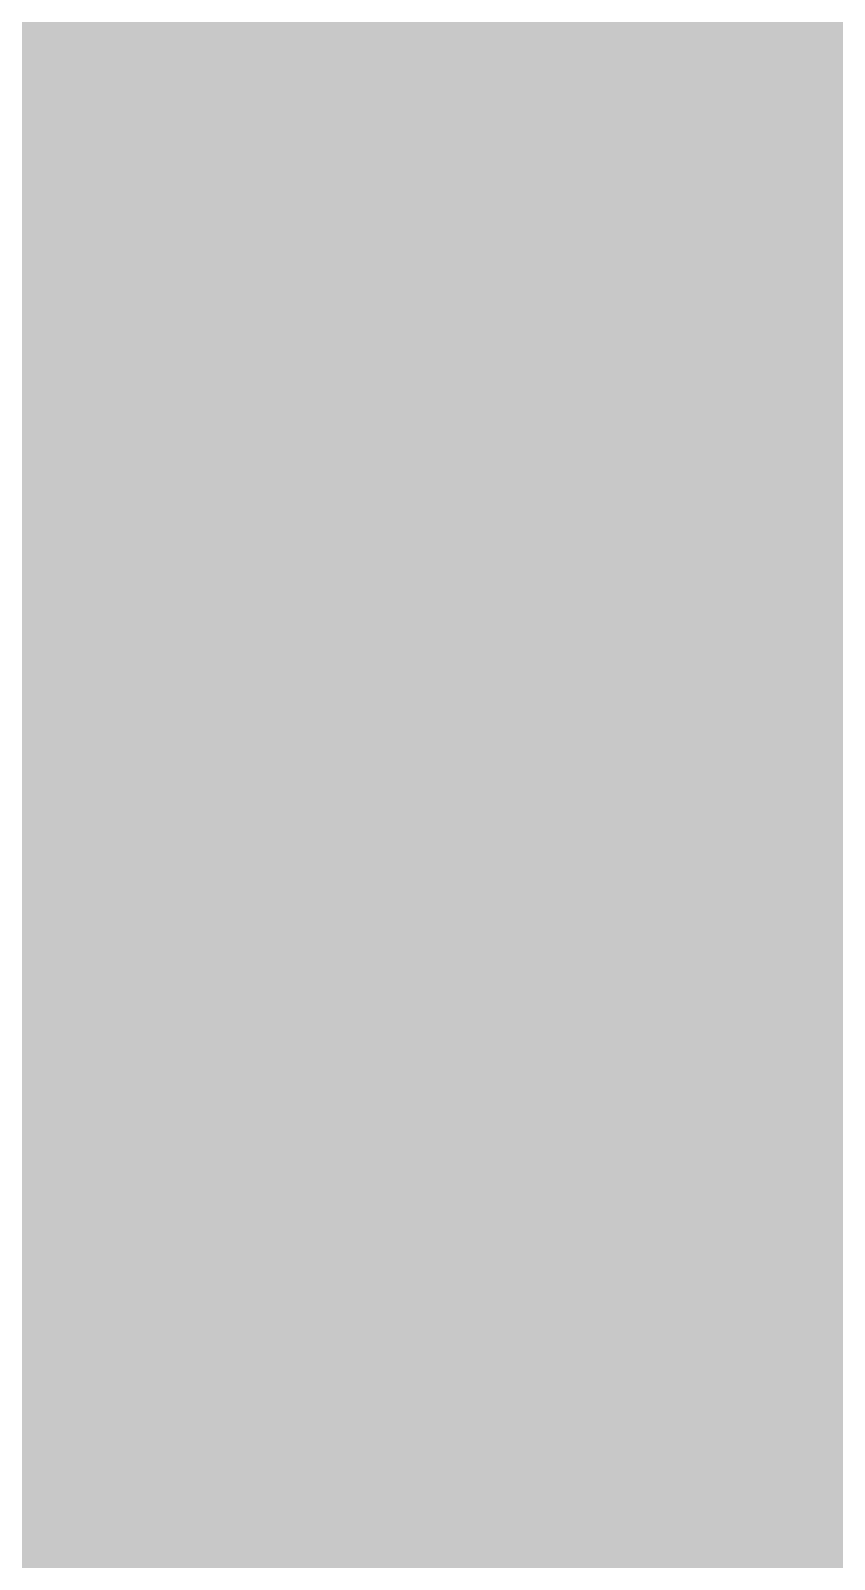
# Model space of a CAD drawing. Header units: inches. Extents: x 0 to 841, y 0 to 594.
# Drawn here: x 520.561 to 520.852, y 109.812 to 110.366 of the extents above; entities that cross this region are included whole.
import ezdxf

# ---------------------------------------------------------------- set-up
doc = ezdxf.new("R2010")
doc.units = ezdxf.units.IN
doc.layers.add('Sheet', color=255, linetype='Continuous')

msp = doc.modelspace()

# ---------------------------------------------------------------- linework, layer by layer
at = {"layer": 'Sheet'}
for points in [[(520.54954, 110.52155, 0.29972, 0.29972, 0), (520.57199, 110.49909, 0.29972, 0.29972, 0), (520.59445, 110.47663, 0.29972, 0.29972, 0), (520.61691, 110.43172, 0.29972, 0.29972, 0), (520.63937, 110.40926, 0.29972, 0.29972, 0), (520.66182, 110.3868, 0.29972, 0.29972, 0), (520.68428, 110.34188, 0.29972, 0.29972, 0), (520.70674, 110.31942, 0.29972, 0.29972, 0), (520.70674, 110.2745, 0.29972, 0.29972, 0), (520.7292, 110.25204, 0.29972, 0.29972, 0), (520.7292, 110.20712, 0.29972, 0.29972, 0), (520.75166, 110.18466, 0.29972, 0.29972, 0), (520.75166, 110.13975, 0.29972, 0.29972, 0), (520.77411, 110.09483, 0.29972, 0.29972, 0), (520.77411, 110.07237, 0.29972, 0.29972, 0), (520.77411, 110.02745, 0.29972, 0.29972, 0), (520.77411, 109.98253, 0.29972, 0.29972, 0)], [(520.54954, 110.52155, 0.29972, 0.29972, 0), (520.57199, 110.49909, 0.29972, 0.29972, 0), (520.59445, 110.47663, 0.29972, 0.29972, 0), (520.61691, 110.43172, 0.29972, 0.29972, 0), (520.63937, 110.40926, 0.29972, 0.29972, 0), (520.66182, 110.3868, 0.29972, 0.29972, 0), (520.68428, 110.34188, 0.29972, 0.29972, 0), (520.70674, 110.31942, 0.29972, 0.29972, 0), (520.70674, 110.2745, 0.29972, 0.29972, 0), (520.7292, 110.25204, 0.29972, 0.29972, 0), (520.7292, 110.20712, 0.29972, 0.29972, 0), (520.75166, 110.18466, 0.29972, 0.29972, 0), (520.75166, 110.13975, 0.29972, 0.29972, 0), (520.77411, 110.09483, 0.29972, 0.29972, 0), (520.77411, 110.07237, 0.29972, 0.29972, 0), (520.77411, 110.02745, 0.29972, 0.29972, 0), (520.77411, 109.98253, 0.29972, 0.29972, 0)], [(520.54954, 110.52155, 0.29972, 0.29972, 0), (520.57199, 110.49909, 0.29972, 0.29972, 0), (520.59445, 110.47663, 0.29972, 0.29972, 0), (520.61691, 110.43172, 0.29972, 0.29972, 0), (520.63937, 110.40926, 0.29972, 0.29972, 0), (520.66182, 110.3868, 0.29972, 0.29972, 0), (520.68428, 110.34188, 0.29972, 0.29972, 0), (520.70674, 110.31942, 0.29972, 0.29972, 0), (520.70674, 110.2745, 0.29972, 0.29972, 0), (520.7292, 110.25204, 0.29972, 0.29972, 0), (520.7292, 110.20712, 0.29972, 0.29972, 0), (520.75166, 110.18466, 0.29972, 0.29972, 0), (520.75166, 110.13975, 0.29972, 0.29972, 0), (520.77411, 110.09483, 0.29972, 0.29972, 0), (520.77411, 110.07237, 0.29972, 0.29972, 0), (520.77411, 110.02745, 0.29972, 0.29972, 0), (520.77411, 109.98253, 0.29972, 0.29972, 0)], [(520.54954, 110.52155, 0.29972, 0.29972, 0), (520.57199, 110.49909, 0.29972, 0.29972, 0), (520.59445, 110.47663, 0.29972, 0.29972, 0), (520.61691, 110.43172, 0.29972, 0.29972, 0), (520.63937, 110.40926, 0.29972, 0.29972, 0), (520.66182, 110.3868, 0.29972, 0.29972, 0), (520.68428, 110.34188, 0.29972, 0.29972, 0), (520.70674, 110.31942, 0.29972, 0.29972, 0), (520.70674, 110.2745, 0.29972, 0.29972, 0), (520.7292, 110.25204, 0.29972, 0.29972, 0), (520.7292, 110.20712, 0.29972, 0.29972, 0), (520.75166, 110.18466, 0.29972, 0.29972, 0), (520.75166, 110.13975, 0.29972, 0.29972, 0), (520.77411, 110.09483, 0.29972, 0.29972, 0), (520.77411, 110.07237, 0.29972, 0.29972, 0), (520.77411, 110.02745, 0.29972, 0.29972, 0), (520.77411, 109.98253, 0.29972, 0.29972, 0)], [(520.54954, 110.52155, 0.29972, 0.29972, 0), (520.57199, 110.49909, 0.29972, 0.29972, 0), (520.59445, 110.47663, 0.29972, 0.29972, 0), (520.61691, 110.43172, 0.29972, 0.29972, 0), (520.63937, 110.40926, 0.29972, 0.29972, 0), (520.66182, 110.3868, 0.29972, 0.29972, 0), (520.68428, 110.34188, 0.29972, 0.29972, 0), (520.70674, 110.31942, 0.29972, 0.29972, 0), (520.70674, 110.2745, 0.29972, 0.29972, 0), (520.7292, 110.25204, 0.29972, 0.29972, 0), (520.7292, 110.20712, 0.29972, 0.29972, 0), (520.75166, 110.18466, 0.29972, 0.29972, 0), (520.75166, 110.13975, 0.29972, 0.29972, 0), (520.77411, 110.09483, 0.29972, 0.29972, 0), (520.77411, 110.07237, 0.29972, 0.29972, 0), (520.77411, 110.02745, 0.29972, 0.29972, 0), (520.77411, 109.98253, 0.29972, 0.29972, 0)], [(520.61691, 110.43172, 0.09906, 0.09906, 0), (520.63937, 110.40926, 0.09906, 0.09906, 0), (520.66182, 110.3868, 0.09906, 0.09906, 0), (520.68428, 110.34188, 0.09906, 0.09906, 0), (520.70674, 110.31942, 0.09906, 0.09906, 0), (520.70674, 110.2745, 0.09906, 0.09906, 0), (520.7292, 110.25204, 0.09906, 0.09906, 0), (520.7292, 110.20712, 0.09906, 0.09906, 0), (520.75166, 110.18466, 0.09906, 0.09906, 0), (520.75166, 110.13975, 0.09906, 0.09906, 0), (520.77411, 110.09483, 0.09906, 0.09906, 0), (520.77411, 110.07237, 0.09906, 0.09906, 0), (520.77411, 110.02745, 0.09906, 0.09906, 0), (520.77411, 109.98253, 0.09906, 0.09906, 0)], [(520.61691, 110.43172, 0.09906, 0.09906, 0), (520.63937, 110.40926, 0.09906, 0.09906, 0), (520.66182, 110.3868, 0.09906, 0.09906, 0), (520.68428, 110.34188, 0.09906, 0.09906, 0), (520.70674, 110.31942, 0.09906, 0.09906, 0), (520.70674, 110.2745, 0.09906, 0.09906, 0), (520.7292, 110.25204, 0.09906, 0.09906, 0), (520.7292, 110.20712, 0.09906, 0.09906, 0), (520.75166, 110.18466, 0.09906, 0.09906, 0), (520.75166, 110.13975, 0.09906, 0.09906, 0), (520.77411, 110.09483, 0.09906, 0.09906, 0), (520.77411, 110.07237, 0.09906, 0.09906, 0), (520.77411, 110.02745, 0.09906, 0.09906, 0), (520.77411, 109.98253, 0.09906, 0.09906, 0)], [(520.61691, 110.43172, 0.09906, 0.09906, 0), (520.63937, 110.40926, 0.09906, 0.09906, 0), (520.66182, 110.3868, 0.09906, 0.09906, 0), (520.68428, 110.34188, 0.09906, 0.09906, 0), (520.70674, 110.31942, 0.09906, 0.09906, 0), (520.70674, 110.2745, 0.09906, 0.09906, 0), (520.7292, 110.25204, 0.09906, 0.09906, 0), (520.7292, 110.20712, 0.09906, 0.09906, 0), (520.75166, 110.18466, 0.09906, 0.09906, 0), (520.75166, 110.13975, 0.09906, 0.09906, 0), (520.77411, 110.09483, 0.09906, 0.09906, 0), (520.77411, 110.07237, 0.09906, 0.09906, 0), (520.77411, 110.02745, 0.09906, 0.09906, 0), (520.77411, 109.98253, 0.09906, 0.09906, 0)], [(520.61691, 110.43172, 0.09906, 0.09906, 0), (520.63937, 110.40926, 0.09906, 0.09906, 0), (520.66182, 110.3868, 0.09906, 0.09906, 0), (520.68428, 110.34188, 0.09906, 0.09906, 0), (520.70674, 110.31942, 0.09906, 0.09906, 0), (520.70674, 110.2745, 0.09906, 0.09906, 0), (520.7292, 110.25204, 0.09906, 0.09906, 0), (520.7292, 110.20712, 0.09906, 0.09906, 0), (520.75166, 110.18466, 0.09906, 0.09906, 0), (520.75166, 110.13975, 0.09906, 0.09906, 0), (520.77411, 110.09483, 0.09906, 0.09906, 0), (520.77411, 110.07237, 0.09906, 0.09906, 0), (520.77411, 110.02745, 0.09906, 0.09906, 0), (520.77411, 109.98253, 0.09906, 0.09906, 0)], [(520.61691, 110.43172, 0.09906, 0.09906, 0), (520.63937, 110.40926, 0.09906, 0.09906, 0), (520.66182, 110.3868, 0.09906, 0.09906, 0), (520.68428, 110.34188, 0.09906, 0.09906, 0), (520.70674, 110.31942, 0.09906, 0.09906, 0), (520.70674, 110.2745, 0.09906, 0.09906, 0), (520.7292, 110.25204, 0.09906, 0.09906, 0), (520.7292, 110.20712, 0.09906, 0.09906, 0), (520.75166, 110.18466, 0.09906, 0.09906, 0), (520.75166, 110.13975, 0.09906, 0.09906, 0), (520.77411, 110.09483, 0.09906, 0.09906, 0), (520.77411, 110.07237, 0.09906, 0.09906, 0), (520.77411, 110.02745, 0.09906, 0.09906, 0), (520.77411, 109.98253, 0.09906, 0.09906, 0)], [(520.39233, 110.31942, 0.29972, 0.29972, 0), (520.41479, 110.29696, 0.29972, 0.29972, 0), (520.41479, 110.2745, 0.29972, 0.29972, 0), (520.43725, 110.25204, 0.29972, 0.29972, 0), (520.43725, 110.22958, 0.29972, 0.29972, 0), (520.4597, 110.20712, 0.29972, 0.29972, 0), (520.4597, 110.18466, 0.29972, 0.29972, 0), (520.48216, 110.16221, 0.29972, 0.29972, 0), (520.48216, 110.13975, 0.29972, 0.29972, 0), (520.48216, 110.11729, 0.29972, 0.29972, 0), (520.50462, 110.09483, 0.29972, 0.29972, 0), (520.50462, 110.07237, 0.29972, 0.29972, 0), (520.50462, 110.02745, 0.29972, 0.29972, 0), (520.50462, 110.00499, 0.29972, 0.29972, 0), (520.50462, 109.98253, 0.29972, 0.29972, 0)], [(520.39233, 110.31942, 0.29972, 0.29972, 0), (520.41479, 110.29696, 0.29972, 0.29972, 0), (520.41479, 110.2745, 0.29972, 0.29972, 0), (520.43725, 110.25204, 0.29972, 0.29972, 0), (520.43725, 110.22958, 0.29972, 0.29972, 0), (520.4597, 110.20712, 0.29972, 0.29972, 0), (520.4597, 110.18466, 0.29972, 0.29972, 0), (520.48216, 110.16221, 0.29972, 0.29972, 0), (520.48216, 110.13975, 0.29972, 0.29972, 0), (520.48216, 110.11729, 0.29972, 0.29972, 0), (520.50462, 110.09483, 0.29972, 0.29972, 0), (520.50462, 110.07237, 0.29972, 0.29972, 0), (520.50462, 110.02745, 0.29972, 0.29972, 0), (520.50462, 110.00499, 0.29972, 0.29972, 0), (520.50462, 109.98253, 0.29972, 0.29972, 0)], [(520.39233, 110.31942, 0.29972, 0.29972, 0), (520.41479, 110.29696, 0.29972, 0.29972, 0), (520.41479, 110.2745, 0.29972, 0.29972, 0), (520.43725, 110.25204, 0.29972, 0.29972, 0), (520.43725, 110.22958, 0.29972, 0.29972, 0), (520.4597, 110.20712, 0.29972, 0.29972, 0), (520.4597, 110.18466, 0.29972, 0.29972, 0), (520.48216, 110.16221, 0.29972, 0.29972, 0), (520.48216, 110.13975, 0.29972, 0.29972, 0), (520.48216, 110.11729, 0.29972, 0.29972, 0), (520.50462, 110.09483, 0.29972, 0.29972, 0), (520.50462, 110.07237, 0.29972, 0.29972, 0), (520.50462, 110.02745, 0.29972, 0.29972, 0), (520.50462, 110.00499, 0.29972, 0.29972, 0), (520.50462, 109.98253, 0.29972, 0.29972, 0)], [(520.01055, 109.98253, 0.7493, 0.7493, 0), (520.01055, 109.98253, 0.7493, 0.7493, 0), (554.99981, 109.98253, 0.7493, 0.7493, 0)], [(520.50462, 109.98253, 0.29972, 0.29972, 0), (520.50462, 109.96007, 0.29972, 0.29972, 0), (520.50462, 109.93761, 0.29972, 0.29972, 0), (520.50462, 109.91515, 0.29972, 0.29972, 0), (520.50462, 109.8927, 0.29972, 0.29972, 0), (520.48216, 109.87024, 0.29972, 0.29972, 0), (520.48216, 109.84778, 0.29972, 0.29972, 0), (520.48216, 109.80286, 0.29972, 0.29972, 0), (520.4597, 109.7804, 0.29972, 0.29972, 0), (520.4597, 109.7804, 0.29972, 0.29972, 0), (520.43725, 109.75794, 0.29972, 0.29972, 0), (520.43725, 109.73548, 0.29972, 0.29972, 0), (520.41479, 109.71302, 0.29972, 0.29972, 0), (520.41479, 109.69056, 0.29972, 0.29972, 0), (520.39233, 109.6681, 0.29972, 0.29972, 0), (520.36987, 109.64564, 0.29972, 0.29972, 0)], [(520.50462, 109.98253, 0.29972, 0.29972, 0), (520.50462, 109.96007, 0.29972, 0.29972, 0), (520.50462, 109.93761, 0.29972, 0.29972, 0), (520.50462, 109.91515, 0.29972, 0.29972, 0), (520.50462, 109.8927, 0.29972, 0.29972, 0), (520.48216, 109.87024, 0.29972, 0.29972, 0), (520.48216, 109.84778, 0.29972, 0.29972, 0), (520.48216, 109.80286, 0.29972, 0.29972, 0), (520.4597, 109.7804, 0.29972, 0.29972, 0), (520.4597, 109.7804, 0.29972, 0.29972, 0), (520.43725, 109.75794, 0.29972, 0.29972, 0), (520.43725, 109.73548, 0.29972, 0.29972, 0), (520.41479, 109.71302, 0.29972, 0.29972, 0), (520.41479, 109.69056, 0.29972, 0.29972, 0), (520.39233, 109.6681, 0.29972, 0.29972, 0), (520.36987, 109.64564, 0.29972, 0.29972, 0)], [(520.50462, 109.98253, 0.29972, 0.29972, 0), (520.50462, 109.96007, 0.29972, 0.29972, 0), (520.50462, 109.93761, 0.29972, 0.29972, 0), (520.50462, 109.91515, 0.29972, 0.29972, 0), (520.50462, 109.8927, 0.29972, 0.29972, 0), (520.48216, 109.87024, 0.29972, 0.29972, 0), (520.48216, 109.84778, 0.29972, 0.29972, 0), (520.48216, 109.80286, 0.29972, 0.29972, 0), (520.4597, 109.7804, 0.29972, 0.29972, 0), (520.4597, 109.7804, 0.29972, 0.29972, 0), (520.43725, 109.75794, 0.29972, 0.29972, 0), (520.43725, 109.73548, 0.29972, 0.29972, 0), (520.41479, 109.71302, 0.29972, 0.29972, 0), (520.41479, 109.69056, 0.29972, 0.29972, 0), (520.39233, 109.6681, 0.29972, 0.29972, 0), (520.36987, 109.64564, 0.29972, 0.29972, 0)], [(520.50462, 109.98253, 0.29972, 0.29972, 0), (520.50462, 109.98253, 0.29972, 0.29972, 0), (520.50462, 109.98253, 0.29972, 0.29972, 0), (520.50462, 109.98253, 0.29972, 0.29972, 0), (520.50462, 109.98253, 0.29972, 0.29972, 0), (520.50462, 109.98253, 0.29972, 0.29972, 0), (520.50462, 109.98253, 0.29972, 0.29972, 0), (520.50462, 109.98253, 0.29972, 0.29972, 0), (520.50462, 109.98253, 0.29972, 0.29972, 0), (520.50462, 109.98253, 0.29972, 0.29972, 0), (520.50462, 109.98253, 0.29972, 0.29972, 0), (520.50462, 109.98253, 0.29972, 0.29972, 0), (520.50462, 109.98253, 0.29972, 0.29972, 0), (520.50462, 109.98253, 0.29972, 0.29972, 0), (520.50462, 109.98253, 0.29972, 0.29972, 0), (520.50462, 109.98253, 0.29972, 0.29972, 0), (520.50462, 109.98253, 0.29972, 0.29972, 0), (520.50462, 109.98253, 0.29972, 0.29972, 0), (520.50462, 109.98253, 0.29972, 0.29972, 0), (520.50462, 109.98253, 0.29972, 0.29972, 0), (520.50462, 109.98253, 0.29972, 0.29972, 0), (520.50462, 109.98253, 0.29972, 0.29972, 0), (520.50462, 109.98253, 0.29972, 0.29972, 0), (520.50462, 109.98253, 0.29972, 0.29972, 0), (520.50462, 109.98253, 0.29972, 0.29972, 0), (520.50462, 109.98253, 0.29972, 0.29972, 0), (520.50462, 109.98253, 0.29972, 0.29972, 0), (520.50462, 109.98253, 0.29972, 0.29972, 0), (520.50462, 109.98253, 0.29972, 0.29972, 0), (520.50462, 109.98253, 0.29972, 0.29972, 0), (520.50462, 109.98253, 0.29972, 0.29972, 0), (520.50462, 109.98253, 0.29972, 0.29972, 0), (520.50462, 109.98253, 0.29972, 0.29972, 0)], [(520.50462, 109.98253, 0.29972, 0.29972, 0), (520.50462, 109.98253, 0.29972, 0.29972, 0)], [(520.50462, 109.98253, 0.29972, 0.29972, 0), (520.50462, 109.98253, 0.29972, 0.29972, 0), (520.50462, 109.98253, 0.29972, 0.29972, 0), (520.50462, 109.98253, 0.29972, 0.29972, 0), (520.50462, 109.98253, 0.29972, 0.29972, 0), (520.50462, 109.98253, 0.29972, 0.29972, 0), (520.50462, 109.98253, 0.29972, 0.29972, 0), (520.50462, 109.98253, 0.29972, 0.29972, 0), (520.50462, 109.98253, 0.29972, 0.29972, 0), (520.50462, 109.98253, 0.29972, 0.29972, 0), (520.50462, 109.98253, 0.29972, 0.29972, 0), (520.50462, 109.98253, 0.29972, 0.29972, 0), (520.50462, 109.98253, 0.29972, 0.29972, 0), (520.50462, 109.98253, 0.29972, 0.29972, 0), (520.50462, 109.98253, 0.29972, 0.29972, 0), (520.50462, 109.98253, 0.29972, 0.29972, 0), (520.50462, 109.98253, 0.29972, 0.29972, 0), (520.50462, 109.98253, 0.29972, 0.29972, 0), (520.50462, 109.98253, 0.29972, 0.29972, 0), (520.50462, 109.98253, 0.29972, 0.29972, 0), (520.50462, 109.98253, 0.29972, 0.29972, 0), (520.50462, 109.98253, 0.29972, 0.29972, 0), (520.50462, 109.98253, 0.29972, 0.29972, 0), (520.50462, 109.98253, 0.29972, 0.29972, 0), (520.50462, 109.98253, 0.29972, 0.29972, 0), (520.50462, 109.98253, 0.29972, 0.29972, 0), (520.50462, 109.98253, 0.29972, 0.29972, 0), (520.50462, 109.98253, 0.29972, 0.29972, 0), (520.50462, 109.98253, 0.29972, 0.29972, 0), (520.50462, 109.98253, 0.29972, 0.29972, 0), (520.50462, 109.98253, 0.29972, 0.29972, 0), (520.50462, 109.98253, 0.29972, 0.29972, 0), (520.50462, 109.98253, 0.29972, 0.29972, 0)], [(520.50462, 109.98253, 0.29972, 0.29972, 0), (520.50462, 109.98253, 0.29972, 0.29972, 0)], [(520.50462, 109.98253, 0.29972, 0.29972, 0), (520.50462, 109.98253, 0.29972, 0.29972, 0), (520.50462, 109.98253, 0.29972, 0.29972, 0), (520.50462, 109.98253, 0.29972, 0.29972, 0), (520.50462, 109.98253, 0.29972, 0.29972, 0), (520.50462, 109.98253, 0.29972, 0.29972, 0), (520.50462, 109.98253, 0.29972, 0.29972, 0), (520.50462, 109.98253, 0.29972, 0.29972, 0), (520.50462, 109.98253, 0.29972, 0.29972, 0), (520.50462, 109.98253, 0.29972, 0.29972, 0), (520.50462, 109.98253, 0.29972, 0.29972, 0), (520.50462, 109.98253, 0.29972, 0.29972, 0), (520.50462, 109.98253, 0.29972, 0.29972, 0), (520.50462, 109.98253, 0.29972, 0.29972, 0), (520.50462, 109.98253, 0.29972, 0.29972, 0), (520.50462, 109.98253, 0.29972, 0.29972, 0), (520.50462, 109.98253, 0.29972, 0.29972, 0), (520.50462, 109.98253, 0.29972, 0.29972, 0), (520.50462, 109.98253, 0.29972, 0.29972, 0), (520.50462, 109.98253, 0.29972, 0.29972, 0), (520.50462, 109.98253, 0.29972, 0.29972, 0), (520.50462, 109.98253, 0.29972, 0.29972, 0), (520.50462, 109.98253, 0.29972, 0.29972, 0), (520.50462, 109.98253, 0.29972, 0.29972, 0), (520.50462, 109.98253, 0.29972, 0.29972, 0), (520.50462, 109.98253, 0.29972, 0.29972, 0), (520.50462, 109.98253, 0.29972, 0.29972, 0), (520.50462, 109.98253, 0.29972, 0.29972, 0), (520.50462, 109.98253, 0.29972, 0.29972, 0), (520.50462, 109.98253, 0.29972, 0.29972, 0), (520.50462, 109.98253, 0.29972, 0.29972, 0), (520.50462, 109.98253, 0.29972, 0.29972, 0), (520.50462, 109.98253, 0.29972, 0.29972, 0)], [(520.50462, 109.98253, 0.29972, 0.29972, 0), (520.50462, 109.98253, 0.29972, 0.29972, 0)], [(520.77411, 109.98253, 0.29972, 0.29972, 0), (520.77411, 109.93761, 0.29972, 0.29972, 0), (520.77411, 109.91515, 0.29972, 0.29972, 0), (520.77411, 109.87024, 0.29972, 0.29972, 0), (520.75166, 109.82532, 0.29972, 0.29972, 0), (520.75166, 109.80286, 0.29972, 0.29972, 0), (520.7292, 109.75794, 0.29972, 0.29972, 0), (520.7292, 109.73548, 0.29972, 0.29972, 0), (520.70674, 109.69056, 0.29972, 0.29972, 0), (520.70674, 109.6681, 0.29972, 0.29972, 0), (520.68428, 109.62319, 0.29972, 0.29972, 0)], [(520.77411, 109.98253, 0.29972, 0.29972, 0), (520.77411, 109.93761, 0.29972, 0.29972, 0), (520.77411, 109.91515, 0.29972, 0.29972, 0), (520.77411, 109.87024, 0.29972, 0.29972, 0), (520.75166, 109.82532, 0.29972, 0.29972, 0), (520.75166, 109.80286, 0.29972, 0.29972, 0), (520.7292, 109.75794, 0.29972, 0.29972, 0), (520.7292, 109.73548, 0.29972, 0.29972, 0), (520.70674, 109.69056, 0.29972, 0.29972, 0), (520.70674, 109.6681, 0.29972, 0.29972, 0), (520.68428, 109.62319, 0.29972, 0.29972, 0)], [(520.77411, 109.98253, 0.29972, 0.29972, 0), (520.77411, 109.93761, 0.29972, 0.29972, 0), (520.77411, 109.91515, 0.29972, 0.29972, 0), (520.77411, 109.87024, 0.29972, 0.29972, 0), (520.75166, 109.82532, 0.29972, 0.29972, 0), (520.75166, 109.80286, 0.29972, 0.29972, 0), (520.7292, 109.75794, 0.29972, 0.29972, 0), (520.7292, 109.73548, 0.29972, 0.29972, 0), (520.70674, 109.69056, 0.29972, 0.29972, 0), (520.70674, 109.6681, 0.29972, 0.29972, 0), (520.68428, 109.62319, 0.29972, 0.29972, 0)], [(520.77411, 109.98253, 0.29972, 0.29972, 0), (520.77411, 109.93761, 0.29972, 0.29972, 0), (520.77411, 109.91515, 0.29972, 0.29972, 0), (520.77411, 109.87024, 0.29972, 0.29972, 0), (520.75166, 109.82532, 0.29972, 0.29972, 0), (520.75166, 109.80286, 0.29972, 0.29972, 0), (520.7292, 109.75794, 0.29972, 0.29972, 0), (520.7292, 109.73548, 0.29972, 0.29972, 0), (520.70674, 109.69056, 0.29972, 0.29972, 0), (520.70674, 109.6681, 0.29972, 0.29972, 0), (520.68428, 109.62319, 0.29972, 0.29972, 0)], [(520.77411, 109.98253, 0.29972, 0.29972, 0), (520.77411, 109.93761, 0.29972, 0.29972, 0), (520.77411, 109.91515, 0.29972, 0.29972, 0), (520.77411, 109.87024, 0.29972, 0.29972, 0), (520.75166, 109.82532, 0.29972, 0.29972, 0), (520.75166, 109.80286, 0.29972, 0.29972, 0), (520.7292, 109.75794, 0.29972, 0.29972, 0), (520.7292, 109.73548, 0.29972, 0.29972, 0), (520.70674, 109.69056, 0.29972, 0.29972, 0), (520.70674, 109.6681, 0.29972, 0.29972, 0), (520.68428, 109.62319, 0.29972, 0.29972, 0)], [(520.77411, 109.98253, 0.29972, 0.29972, 0), (520.77411, 109.98253, 0.29972, 0.29972, 0), (520.77411, 109.98253, 0.29972, 0.29972, 0), (520.77411, 109.98253, 0.29972, 0.29972, 0), (520.77411, 109.98253, 0.29972, 0.29972, 0), (520.77411, 109.98253, 0.29972, 0.29972, 0), (520.77411, 109.98253, 0.29972, 0.29972, 0), (520.77411, 109.98253, 0.29972, 0.29972, 0), (520.77411, 109.98253, 0.29972, 0.29972, 0), (520.77411, 109.98253, 0.29972, 0.29972, 0), (520.77411, 109.98253, 0.29972, 0.29972, 0), (520.77411, 109.98253, 0.29972, 0.29972, 0), (520.77411, 109.98253, 0.29972, 0.29972, 0), (520.77411, 109.98253, 0.29972, 0.29972, 0), (520.77411, 109.98253, 0.29972, 0.29972, 0), (520.77411, 109.98253, 0.29972, 0.29972, 0), (520.77411, 109.98253, 0.29972, 0.29972, 0), (520.77411, 109.98253, 0.29972, 0.29972, 0), (520.77411, 109.98253, 0.29972, 0.29972, 0), (520.77411, 109.98253, 0.29972, 0.29972, 0), (520.77411, 109.98253, 0.29972, 0.29972, 0), (520.77411, 109.98253, 0.29972, 0.29972, 0), (520.77411, 109.98253, 0.29972, 0.29972, 0), (520.77411, 109.98253, 0.29972, 0.29972, 0), (520.77411, 109.98253, 0.29972, 0.29972, 0), (520.77411, 109.98253, 0.29972, 0.29972, 0), (520.77411, 109.98253, 0.29972, 0.29972, 0), (520.77411, 109.98253, 0.29972, 0.29972, 0), (520.77411, 109.98253, 0.29972, 0.29972, 0), (520.77411, 109.98253, 0.29972, 0.29972, 0), (520.77411, 109.98253, 0.29972, 0.29972, 0), (520.77411, 109.98253, 0.29972, 0.29972, 0), (520.77411, 109.98253, 0.29972, 0.29972, 0)], [(520.77411, 109.98253, 0.29972, 0.29972, 0), (520.77411, 109.98253, 0.29972, 0.29972, 0)], [(520.77411, 109.98253, 0.29972, 0.29972, 0), (520.77411, 109.98253, 0.29972, 0.29972, 0), (520.77411, 109.98253, 0.29972, 0.29972, 0), (520.77411, 109.98253, 0.29972, 0.29972, 0), (520.77411, 109.98253, 0.29972, 0.29972, 0), (520.77411, 109.98253, 0.29972, 0.29972, 0), (520.77411, 109.98253, 0.29972, 0.29972, 0), (520.77411, 109.98253, 0.29972, 0.29972, 0), (520.77411, 109.98253, 0.29972, 0.29972, 0), (520.77411, 109.98253, 0.29972, 0.29972, 0), (520.77411, 109.98253, 0.29972, 0.29972, 0), (520.77411, 109.98253, 0.29972, 0.29972, 0), (520.77411, 109.98253, 0.29972, 0.29972, 0), (520.77411, 109.98253, 0.29972, 0.29972, 0), (520.77411, 109.98253, 0.29972, 0.29972, 0), (520.77411, 109.98253, 0.29972, 0.29972, 0), (520.77411, 109.98253, 0.29972, 0.29972, 0), (520.77411, 109.98253, 0.29972, 0.29972, 0), (520.77411, 109.98253, 0.29972, 0.29972, 0), (520.77411, 109.98253, 0.29972, 0.29972, 0), (520.77411, 109.98253, 0.29972, 0.29972, 0), (520.77411, 109.98253, 0.29972, 0.29972, 0), (520.77411, 109.98253, 0.29972, 0.29972, 0), (520.77411, 109.98253, 0.29972, 0.29972, 0), (520.77411, 109.98253, 0.29972, 0.29972, 0), (520.77411, 109.98253, 0.29972, 0.29972, 0), (520.77411, 109.98253, 0.29972, 0.29972, 0), (520.77411, 109.98253, 0.29972, 0.29972, 0), (520.77411, 109.98253, 0.29972, 0.29972, 0), (520.77411, 109.98253, 0.29972, 0.29972, 0), (520.77411, 109.98253, 0.29972, 0.29972, 0), (520.77411, 109.98253, 0.29972, 0.29972, 0), (520.77411, 109.98253, 0.29972, 0.29972, 0)], [(520.77411, 109.98253, 0.29972, 0.29972, 0), (520.77411, 109.98253, 0.29972, 0.29972, 0)], [(520.77411, 109.98253, 0.29972, 0.29972, 0), (520.77411, 109.98253, 0.29972, 0.29972, 0), (520.77411, 109.98253, 0.29972, 0.29972, 0), (520.77411, 109.98253, 0.29972, 0.29972, 0), (520.77411, 109.98253, 0.29972, 0.29972, 0), (520.77411, 109.98253, 0.29972, 0.29972, 0), (520.77411, 109.98253, 0.29972, 0.29972, 0), (520.77411, 109.98253, 0.29972, 0.29972, 0), (520.77411, 109.98253, 0.29972, 0.29972, 0), (520.77411, 109.98253, 0.29972, 0.29972, 0), (520.77411, 109.98253, 0.29972, 0.29972, 0), (520.77411, 109.98253, 0.29972, 0.29972, 0), (520.77411, 109.98253, 0.29972, 0.29972, 0), (520.77411, 109.98253, 0.29972, 0.29972, 0), (520.77411, 109.98253, 0.29972, 0.29972, 0), (520.77411, 109.98253, 0.29972, 0.29972, 0), (520.77411, 109.98253, 0.29972, 0.29972, 0), (520.77411, 109.98253, 0.29972, 0.29972, 0), (520.77411, 109.98253, 0.29972, 0.29972, 0), (520.77411, 109.98253, 0.29972, 0.29972, 0), (520.77411, 109.98253, 0.29972, 0.29972, 0), (520.77411, 109.98253, 0.29972, 0.29972, 0), (520.77411, 109.98253, 0.29972, 0.29972, 0), (520.77411, 109.98253, 0.29972, 0.29972, 0), (520.77411, 109.98253, 0.29972, 0.29972, 0), (520.77411, 109.98253, 0.29972, 0.29972, 0), (520.77411, 109.98253, 0.29972, 0.29972, 0), (520.77411, 109.98253, 0.29972, 0.29972, 0), (520.77411, 109.98253, 0.29972, 0.29972, 0), (520.77411, 109.98253, 0.29972, 0.29972, 0), (520.77411, 109.98253, 0.29972, 0.29972, 0), (520.77411, 109.98253, 0.29972, 0.29972, 0), (520.77411, 109.98253, 0.29972, 0.29972, 0)], [(520.77411, 109.98253, 0.29972, 0.29972, 0), (520.77411, 109.98253, 0.29972, 0.29972, 0)], [(520.77411, 109.98253, 0.29972, 0.29972, 0), (520.77411, 109.98253, 0.29972, 0.29972, 0), (520.77411, 109.98253, 0.29972, 0.29972, 0), (520.77411, 109.98253, 0.29972, 0.29972, 0), (520.77411, 109.98253, 0.29972, 0.29972, 0), (520.77411, 109.98253, 0.29972, 0.29972, 0), (520.77411, 109.98253, 0.29972, 0.29972, 0), (520.77411, 109.98253, 0.29972, 0.29972, 0), (520.77411, 109.98253, 0.29972, 0.29972, 0), (520.77411, 109.98253, 0.29972, 0.29972, 0), (520.77411, 109.98253, 0.29972, 0.29972, 0), (520.77411, 109.98253, 0.29972, 0.29972, 0), (520.77411, 109.98253, 0.29972, 0.29972, 0), (520.77411, 109.98253, 0.29972, 0.29972, 0), (520.77411, 109.98253, 0.29972, 0.29972, 0), (520.77411, 109.98253, 0.29972, 0.29972, 0), (520.77411, 109.98253, 0.29972, 0.29972, 0), (520.77411, 109.98253, 0.29972, 0.29972, 0), (520.77411, 109.98253, 0.29972, 0.29972, 0), (520.77411, 109.98253, 0.29972, 0.29972, 0), (520.77411, 109.98253, 0.29972, 0.29972, 0), (520.77411, 109.98253, 0.29972, 0.29972, 0), (520.77411, 109.98253, 0.29972, 0.29972, 0), (520.77411, 109.98253, 0.29972, 0.29972, 0), (520.77411, 109.98253, 0.29972, 0.29972, 0), (520.77411, 109.98253, 0.29972, 0.29972, 0), (520.77411, 109.98253, 0.29972, 0.29972, 0), (520.77411, 109.98253, 0.29972, 0.29972, 0), (520.77411, 109.98253, 0.29972, 0.29972, 0), (520.77411, 109.98253, 0.29972, 0.29972, 0), (520.77411, 109.98253, 0.29972, 0.29972, 0), (520.77411, 109.98253, 0.29972, 0.29972, 0), (520.77411, 109.98253, 0.29972, 0.29972, 0)], [(520.77411, 109.98253, 0.29972, 0.29972, 0), (520.77411, 109.98253, 0.29972, 0.29972, 0)], [(520.77411, 109.98253, 0.29972, 0.29972, 0), (520.77411, 109.98253, 0.29972, 0.29972, 0), (520.77411, 109.98253, 0.29972, 0.29972, 0), (520.77411, 109.98253, 0.29972, 0.29972, 0), (520.77411, 109.98253, 0.29972, 0.29972, 0), (520.77411, 109.98253, 0.29972, 0.29972, 0), (520.77411, 109.98253, 0.29972, 0.29972, 0), (520.77411, 109.98253, 0.29972, 0.29972, 0), (520.77411, 109.98253, 0.29972, 0.29972, 0), (520.77411, 109.98253, 0.29972, 0.29972, 0), (520.77411, 109.98253, 0.29972, 0.29972, 0), (520.77411, 109.98253, 0.29972, 0.29972, 0), (520.77411, 109.98253, 0.29972, 0.29972, 0), (520.77411, 109.98253, 0.29972, 0.29972, 0), (520.77411, 109.98253, 0.29972, 0.29972, 0), (520.77411, 109.98253, 0.29972, 0.29972, 0), (520.77411, 109.98253, 0.29972, 0.29972, 0), (520.77411, 109.98253, 0.29972, 0.29972, 0), (520.77411, 109.98253, 0.29972, 0.29972, 0), (520.77411, 109.98253, 0.29972, 0.29972, 0), (520.77411, 109.98253, 0.29972, 0.29972, 0), (520.77411, 109.98253, 0.29972, 0.29972, 0), (520.77411, 109.98253, 0.29972, 0.29972, 0), (520.77411, 109.98253, 0.29972, 0.29972, 0), (520.77411, 109.98253, 0.29972, 0.29972, 0), (520.77411, 109.98253, 0.29972, 0.29972, 0), (520.77411, 109.98253, 0.29972, 0.29972, 0), (520.77411, 109.98253, 0.29972, 0.29972, 0), (520.77411, 109.98253, 0.29972, 0.29972, 0), (520.77411, 109.98253, 0.29972, 0.29972, 0), (520.77411, 109.98253, 0.29972, 0.29972, 0), (520.77411, 109.98253, 0.29972, 0.29972, 0), (520.77411, 109.98253, 0.29972, 0.29972, 0)], [(520.77411, 109.98253, 0.29972, 0.29972, 0), (520.77411, 109.98253, 0.29972, 0.29972, 0)], [(520.77411, 109.98253, 0.09906, 0.09906, 0), (520.77411, 109.93761, 0.09906, 0.09906, 0), (520.77411, 109.91515, 0.09906, 0.09906, 0), (520.77411, 109.87024, 0.09906, 0.09906, 0), (520.75166, 109.82532, 0.09906, 0.09906, 0), (520.75166, 109.80286, 0.09906, 0.09906, 0), (520.7292, 109.75794, 0.09906, 0.09906, 0)], [(520.77411, 109.98253, 0.09906, 0.09906, 0), (520.77411, 109.93761, 0.09906, 0.09906, 0), (520.77411, 109.91515, 0.09906, 0.09906, 0), (520.77411, 109.87024, 0.09906, 0.09906, 0), (520.75166, 109.82532, 0.09906, 0.09906, 0), (520.75166, 109.80286, 0.09906, 0.09906, 0), (520.7292, 109.75794, 0.09906, 0.09906, 0)], [(520.77411, 109.98253, 0.09906, 0.09906, 0), (520.77411, 109.93761, 0.09906, 0.09906, 0), (520.77411, 109.91515, 0.09906, 0.09906, 0), (520.77411, 109.87024, 0.09906, 0.09906, 0), (520.75166, 109.82532, 0.09906, 0.09906, 0), (520.75166, 109.80286, 0.09906, 0.09906, 0), (520.7292, 109.75794, 0.09906, 0.09906, 0)], [(520.77411, 109.98253, 0.09906, 0.09906, 0), (520.77411, 109.93761, 0.09906, 0.09906, 0), (520.77411, 109.91515, 0.09906, 0.09906, 0), (520.77411, 109.87024, 0.09906, 0.09906, 0), (520.75166, 109.82532, 0.09906, 0.09906, 0), (520.75166, 109.80286, 0.09906, 0.09906, 0), (520.7292, 109.75794, 0.09906, 0.09906, 0)], [(520.77411, 109.98253, 0.09906, 0.09906, 0), (520.77411, 109.93761, 0.09906, 0.09906, 0), (520.77411, 109.91515, 0.09906, 0.09906, 0), (520.77411, 109.87024, 0.09906, 0.09906, 0), (520.75166, 109.82532, 0.09906, 0.09906, 0), (520.75166, 109.80286, 0.09906, 0.09906, 0), (520.7292, 109.75794, 0.09906, 0.09906, 0)], [(520.77411, 109.98253, 0.09906, 0.09906, 0), (520.77411, 109.98253, 0.09906, 0.09906, 0), (520.77411, 109.98253, 0.09906, 0.09906, 0), (520.77411, 109.98253, 0.09906, 0.09906, 0), (520.77411, 109.98253, 0.09906, 0.09906, 0), (520.77411, 109.98253, 0.09906, 0.09906, 0), (520.77411, 109.98253, 0.09906, 0.09906, 0), (520.77411, 109.98253, 0.09906, 0.09906, 0), (520.77411, 109.98253, 0.09906, 0.09906, 0), (520.77411, 109.98253, 0.09906, 0.09906, 0), (520.77411, 109.98253, 0.09906, 0.09906, 0), (520.77411, 109.98253, 0.09906, 0.09906, 0), (520.77411, 109.98253, 0.09906, 0.09906, 0), (520.77411, 109.98253, 0.09906, 0.09906, 0), (520.77411, 109.98253, 0.09906, 0.09906, 0), (520.77411, 109.98253, 0.09906, 0.09906, 0), (520.77411, 109.98253, 0.09906, 0.09906, 0), (520.77411, 109.98253, 0.09906, 0.09906, 0), (520.77411, 109.98253, 0.09906, 0.09906, 0), (520.77411, 109.98253, 0.09906, 0.09906, 0), (520.77411, 109.98253, 0.09906, 0.09906, 0), (520.77411, 109.98253, 0.09906, 0.09906, 0), (520.77411, 109.98253, 0.09906, 0.09906, 0), (520.77411, 109.98253, 0.09906, 0.09906, 0), (520.77411, 109.98253, 0.09906, 0.09906, 0), (520.77411, 109.98253, 0.09906, 0.09906, 0), (520.77411, 109.98253, 0.09906, 0.09906, 0), (520.77411, 109.98253, 0.09906, 0.09906, 0), (520.77411, 109.98253, 0.09906, 0.09906, 0), (520.77411, 109.98253, 0.09906, 0.09906, 0), (520.77411, 109.98253, 0.09906, 0.09906, 0), (520.77411, 109.98253, 0.09906, 0.09906, 0), (520.77411, 109.98253, 0.09906, 0.09906, 0)], [(520.77411, 109.98253, 0.09906, 0.09906, 0), (520.77411, 109.98253, 0.09906, 0.09906, 0)], [(520.77411, 109.98253, 0.09906, 0.09906, 0), (520.77411, 109.98253, 0.09906, 0.09906, 0), (520.77411, 109.98253, 0.09906, 0.09906, 0), (520.77411, 109.98253, 0.09906, 0.09906, 0), (520.77411, 109.98253, 0.09906, 0.09906, 0), (520.77411, 109.98253, 0.09906, 0.09906, 0), (520.77411, 109.98253, 0.09906, 0.09906, 0), (520.77411, 109.98253, 0.09906, 0.09906, 0), (520.77411, 109.98253, 0.09906, 0.09906, 0), (520.77411, 109.98253, 0.09906, 0.09906, 0), (520.77411, 109.98253, 0.09906, 0.09906, 0), (520.77411, 109.98253, 0.09906, 0.09906, 0), (520.77411, 109.98253, 0.09906, 0.09906, 0), (520.77411, 109.98253, 0.09906, 0.09906, 0), (520.77411, 109.98253, 0.09906, 0.09906, 0), (520.77411, 109.98253, 0.09906, 0.09906, 0), (520.77411, 109.98253, 0.09906, 0.09906, 0), (520.77411, 109.98253, 0.09906, 0.09906, 0), (520.77411, 109.98253, 0.09906, 0.09906, 0), (520.77411, 109.98253, 0.09906, 0.09906, 0), (520.77411, 109.98253, 0.09906, 0.09906, 0), (520.77411, 109.98253, 0.09906, 0.09906, 0), (520.77411, 109.98253, 0.09906, 0.09906, 0), (520.77411, 109.98253, 0.09906, 0.09906, 0), (520.77411, 109.98253, 0.09906, 0.09906, 0), (520.77411, 109.98253, 0.09906, 0.09906, 0), (520.77411, 109.98253, 0.09906, 0.09906, 0), (520.77411, 109.98253, 0.09906, 0.09906, 0), (520.77411, 109.98253, 0.09906, 0.09906, 0), (520.77411, 109.98253, 0.09906, 0.09906, 0), (520.77411, 109.98253, 0.09906, 0.09906, 0), (520.77411, 109.98253, 0.09906, 0.09906, 0), (520.77411, 109.98253, 0.09906, 0.09906, 0)], [(520.77411, 109.98253, 0.09906, 0.09906, 0), (520.77411, 109.98253, 0.09906, 0.09906, 0)], [(520.77411, 109.98253, 0.09906, 0.09906, 0), (520.77411, 109.98253, 0.09906, 0.09906, 0), (520.77411, 109.98253, 0.09906, 0.09906, 0), (520.77411, 109.98253, 0.09906, 0.09906, 0), (520.77411, 109.98253, 0.09906, 0.09906, 0), (520.77411, 109.98253, 0.09906, 0.09906, 0), (520.77411, 109.98253, 0.09906, 0.09906, 0), (520.77411, 109.98253, 0.09906, 0.09906, 0), (520.77411, 109.98253, 0.09906, 0.09906, 0), (520.77411, 109.98253, 0.09906, 0.09906, 0), (520.77411, 109.98253, 0.09906, 0.09906, 0), (520.77411, 109.98253, 0.09906, 0.09906, 0), (520.77411, 109.98253, 0.09906, 0.09906, 0), (520.77411, 109.98253, 0.09906, 0.09906, 0), (520.77411, 109.98253, 0.09906, 0.09906, 0), (520.77411, 109.98253, 0.09906, 0.09906, 0), (520.77411, 109.98253, 0.09906, 0.09906, 0), (520.77411, 109.98253, 0.09906, 0.09906, 0), (520.77411, 109.98253, 0.09906, 0.09906, 0), (520.77411, 109.98253, 0.09906, 0.09906, 0), (520.77411, 109.98253, 0.09906, 0.09906, 0), (520.77411, 109.98253, 0.09906, 0.09906, 0), (520.77411, 109.98253, 0.09906, 0.09906, 0), (520.77411, 109.98253, 0.09906, 0.09906, 0), (520.77411, 109.98253, 0.09906, 0.09906, 0), (520.77411, 109.98253, 0.09906, 0.09906, 0), (520.77411, 109.98253, 0.09906, 0.09906, 0), (520.77411, 109.98253, 0.09906, 0.09906, 0), (520.77411, 109.98253, 0.09906, 0.09906, 0), (520.77411, 109.98253, 0.09906, 0.09906, 0), (520.77411, 109.98253, 0.09906, 0.09906, 0), (520.77411, 109.98253, 0.09906, 0.09906, 0), (520.77411, 109.98253, 0.09906, 0.09906, 0)], [(520.77411, 109.98253, 0.09906, 0.09906, 0), (520.77411, 109.98253, 0.09906, 0.09906, 0)], [(520.77411, 109.98253, 0.09906, 0.09906, 0), (520.77411, 109.98253, 0.09906, 0.09906, 0), (520.77411, 109.98253, 0.09906, 0.09906, 0), (520.77411, 109.98253, 0.09906, 0.09906, 0), (520.77411, 109.98253, 0.09906, 0.09906, 0), (520.77411, 109.98253, 0.09906, 0.09906, 0), (520.77411, 109.98253, 0.09906, 0.09906, 0), (520.77411, 109.98253, 0.09906, 0.09906, 0), (520.77411, 109.98253, 0.09906, 0.09906, 0), (520.77411, 109.98253, 0.09906, 0.09906, 0), (520.77411, 109.98253, 0.09906, 0.09906, 0), (520.77411, 109.98253, 0.09906, 0.09906, 0), (520.77411, 109.98253, 0.09906, 0.09906, 0), (520.77411, 109.98253, 0.09906, 0.09906, 0), (520.77411, 109.98253, 0.09906, 0.09906, 0), (520.77411, 109.98253, 0.09906, 0.09906, 0), (520.77411, 109.98253, 0.09906, 0.09906, 0), (520.77411, 109.98253, 0.09906, 0.09906, 0), (520.77411, 109.98253, 0.09906, 0.09906, 0), (520.77411, 109.98253, 0.09906, 0.09906, 0), (520.77411, 109.98253, 0.09906, 0.09906, 0), (520.77411, 109.98253, 0.09906, 0.09906, 0), (520.77411, 109.98253, 0.09906, 0.09906, 0), (520.77411, 109.98253, 0.09906, 0.09906, 0), (520.77411, 109.98253, 0.09906, 0.09906, 0), (520.77411, 109.98253, 0.09906, 0.09906, 0), (520.77411, 109.98253, 0.09906, 0.09906, 0), (520.77411, 109.98253, 0.09906, 0.09906, 0), (520.77411, 109.98253, 0.09906, 0.09906, 0), (520.77411, 109.98253, 0.09906, 0.09906, 0), (520.77411, 109.98253, 0.09906, 0.09906, 0), (520.77411, 109.98253, 0.09906, 0.09906, 0), (520.77411, 109.98253, 0.09906, 0.09906, 0)], [(520.77411, 109.98253, 0.09906, 0.09906, 0), (520.77411, 109.98253, 0.09906, 0.09906, 0)], [(520.77411, 109.98253, 0.09906, 0.09906, 0), (520.77411, 109.98253, 0.09906, 0.09906, 0), (520.77411, 109.98253, 0.09906, 0.09906, 0), (520.77411, 109.98253, 0.09906, 0.09906, 0), (520.77411, 109.98253, 0.09906, 0.09906, 0), (520.77411, 109.98253, 0.09906, 0.09906, 0), (520.77411, 109.98253, 0.09906, 0.09906, 0), (520.77411, 109.98253, 0.09906, 0.09906, 0), (520.77411, 109.98253, 0.09906, 0.09906, 0), (520.77411, 109.98253, 0.09906, 0.09906, 0), (520.77411, 109.98253, 0.09906, 0.09906, 0), (520.77411, 109.98253, 0.09906, 0.09906, 0), (520.77411, 109.98253, 0.09906, 0.09906, 0), (520.77411, 109.98253, 0.09906, 0.09906, 0), (520.77411, 109.98253, 0.09906, 0.09906, 0), (520.77411, 109.98253, 0.09906, 0.09906, 0), (520.77411, 109.98253, 0.09906, 0.09906, 0), (520.77411, 109.98253, 0.09906, 0.09906, 0), (520.77411, 109.98253, 0.09906, 0.09906, 0), (520.77411, 109.98253, 0.09906, 0.09906, 0), (520.77411, 109.98253, 0.09906, 0.09906, 0), (520.77411, 109.98253, 0.09906, 0.09906, 0), (520.77411, 109.98253, 0.09906, 0.09906, 0), (520.77411, 109.98253, 0.09906, 0.09906, 0), (520.77411, 109.98253, 0.09906, 0.09906, 0), (520.77411, 109.98253, 0.09906, 0.09906, 0), (520.77411, 109.98253, 0.09906, 0.09906, 0), (520.77411, 109.98253, 0.09906, 0.09906, 0), (520.77411, 109.98253, 0.09906, 0.09906, 0), (520.77411, 109.98253, 0.09906, 0.09906, 0), (520.77411, 109.98253, 0.09906, 0.09906, 0), (520.77411, 109.98253, 0.09906, 0.09906, 0), (520.77411, 109.98253, 0.09906, 0.09906, 0)], [(520.77411, 109.98253, 0.09906, 0.09906, 0), (520.77411, 109.98253, 0.09906, 0.09906, 0)]]:
    msp.add_lwpolyline(points, format="xyseb", dxfattribs=at)

doc.saveas('drawing.dxf')
